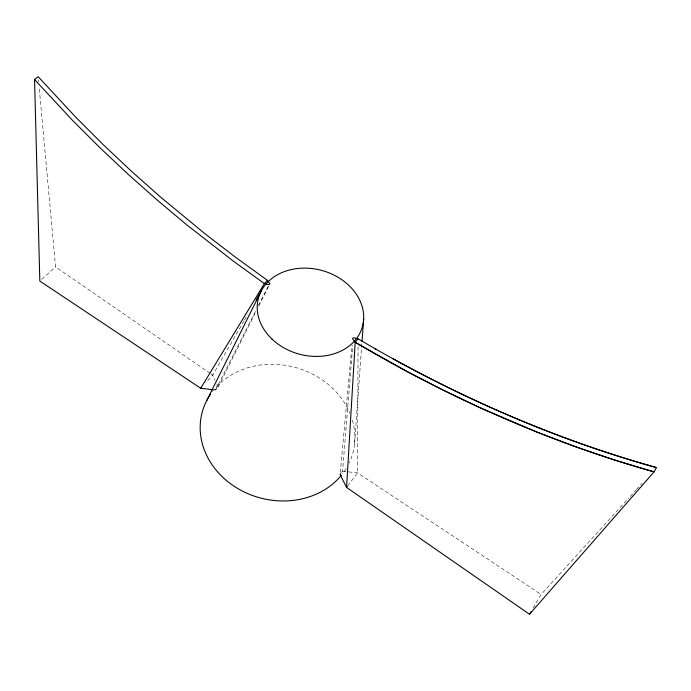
<?xml version="1.0" encoding="UTF-8"?>
<svg xmlns="http://www.w3.org/2000/svg" width="691" height="691" viewBox="0 0 691 691"><rect width="100%" height="100%" fill="white"/><g stroke="black" fill="none" stroke-linecap="round" stroke-linejoin="round"><path stroke-width="0.52" stroke-dasharray="3.46 2.59" d="M358.05 346.675L357.558 472.894L347.962 485.592M354.569 443.881L361.954 342.39M341.648 472.437L342.581 471.219L352.764 345.44M340.283 472.385L351.909 345.595M213.666 389.784L215.514 390L218.201 387.02L255.316 312.876M258.788 305.932L268.937 285.651M215.514 390L255.696 310.907M258.46 305.465L268.505 285.694M244.053 320.823L212.698 375.109L205.987 382.477M244.554 319.95L247.637 314.621M533.167 608.002L541.139 594.433L628.819 497.978M630.183 496.475L635.824 490.265M636.523 489.496L642.008 483.467M41.814 279.276L55.556 266.881L39.145 87.135M342.581 471.219L357.558 472.894L541.139 594.433M210.142 373.365L55.556 266.881M210.997 373.952L212.698 375.109L215.1 380.3M216.819 384.032L218.201 387.02M38.48 79.862L38.67 81.944M352.367 420.18A78.048 67.563 15.3 0 1 349.197 462.961M346.148 468.567A78.048 67.563 15.3 0 1 342.615 473.706M212.387 391.624A78.048 67.563 15.3 0 1 285.711 365.375A78.048 67.563 15.3 0 1 350 413.451"/><path stroke-width="1.04" d="M376.025 349.257L358.076 338.832L355.191 342.313L346.571 487.423L529.505 614.256L654.04 471.884L656.45 467.574C564.504 441.955 476.039 404.537 392.497 358.499M362.032 341.432L363.673 318.819M206.756 400.504L261.155 291.127M256.067 300.015L259.436 294.176M529.505 614.256L530.973 611.751M347.262 486.507L346.571 487.423L340.084 474.467M340.24 474.259L340.715 473.655M201.47 387.426L200.71 388.256L39.828 281.064L34.55 79.525L38.204 76.744L76.494 117.971L103.417 144.86L131.368 171.178L160.26 196.84L205.158 233.921L235.994 257.588L267.434 280.339L269.887 283.768L268.989 284.727L264.377 283.595L232.876 260.775L186.777 224.851L156.969 199.863L128.008 174.149L99.979 147.77L72.97 120.83L34.55 79.525M267.434 280.339L264.377 283.595L200.71 388.256L212.742 389.681M358.076 338.832L353.395 337.692L352.54 338.711L355.191 342.313L407.301 371.654L443.285 390.19L480.167 407.759L536.924 432.074L575.543 446.74L614.627 460.042L654.04 471.884C549.181 442.37 448.882 397.696 355.191 342.313M656.45 467.574C558.112 440.167 463.765 399.294 375.153 348.756M341.311 475.348A78.048 67.563 15.3 0 1 236.244 487.587A78.048 67.563 15.3 0 1 210.556 394.155M271.9 338.979A53.924 43.343 15.3 0 0 361.548 329.382A53.924 43.343 15.3 0 0 297.925 268.462A53.924 43.343 15.3 0 0 271.9 338.979"/></g></svg>
